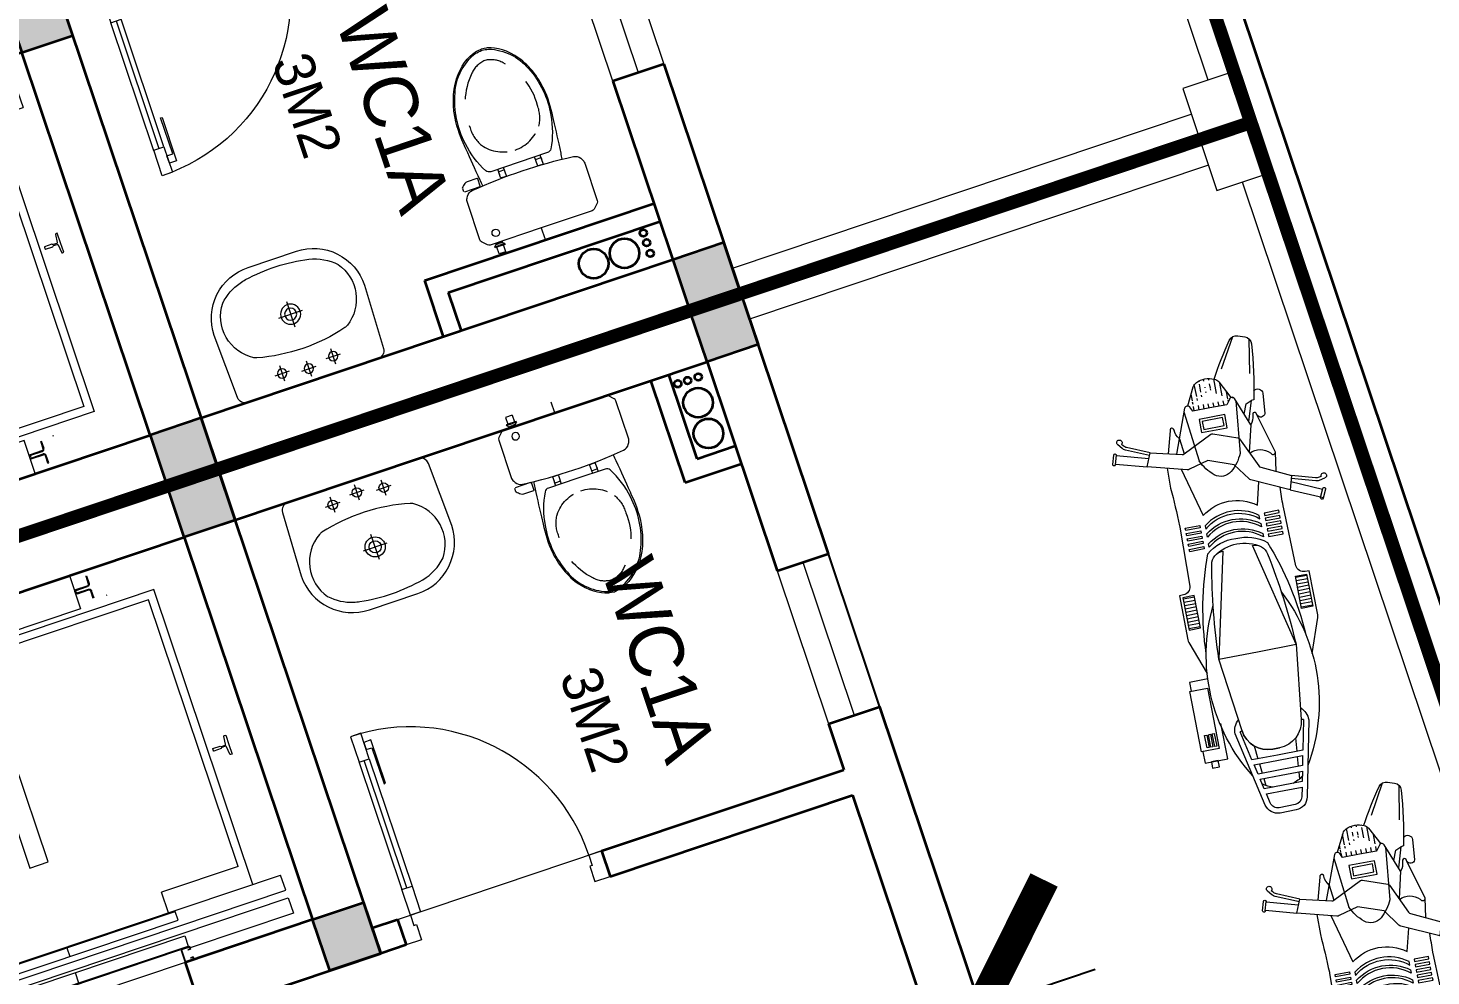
# Model space of a CAD drawing. Header units: metres. Extents: x 568336 to 569219, y 2065964 to 2066430.
# Drawn here: x 568492.28 to 568497.49, y 2066212.28 to 2066215.81 of the extents above; entities that cross this region are included whole.
import ezdxf

# ---------------------------------------------------------------- set-up
doc = ezdxf.new("R2010")
doc.units = ezdxf.units.M
for name, pattern in [('$AUDIT_BAD_LTYPE2', [0]), ('CENTER', [2, 1.25, -0.25, 0.25, -0.25]), ('HIDDEN', [0.375, 0.25, -0.125]), ('xref-thap C (mb tang 32-2)$0$HIDDEN', [0.375, 0.25, -0.125])]:
    doc.linetypes.add(name, pattern=pattern)
doc.layers.get('0').update_dxf_attribs({"linetype": 'CONTINUOUS'})
doc.layers.get('DEFPOINTS').update_dxf_attribs({"linetype": 'CONTINUOUS'})
for name, color, linetype, lineweight in [('-CENTER', 143, 'CENTER', 13), ('-CONCRETE', 1, 'CONTINUOUS', 35), ('-DIM', 9, 'CONTINUOUS', 13), ('-DOOR', 137, 'CONTINUOUS', 9), ('-FURNITURE', 46, 'CONTINUOUS', 9), ('-HATCH', 8, 'CONTINUOUS', 5), ('-LINE1', 7, 'CONTINUOUS', 18), ('-LINE2', 252, 'CONTINUOUS', 9), ('-TEXT', 7, 'CONTINUOUS', 15), ('-WALL', 4, 'CONTINUOUS', 35), ('TEXT25', 2, 'CONTINUOUS', 13)]:
    doc.layers.add(name, color=color, linetype=linetype, lineweight=lineweight)
doc.layers.add('-RANH GIOI LO DAT', color=12, linetype='CONTINUOUS')
doc.styles.add('KTHUOC', font='', dxfattribs={"width": 0.8})
doc.styles.add('SVN_AVO_thuong', font='')
doc.styles.add('T1', font='', dxfattribs={"height": 200})
doc.styles.add('vnavanth', font='', dxfattribs={"width": 0.8})
doc.styles.get('KTHUOC').set_extended_font_data('.VnArial NarrowH')
doc.styles.get('SVN_AVO_thuong').set_extended_font_data('SVN-Avo')
doc.styles.get('T1').set_extended_font_data('VNgeometric Light')
doc.styles.get('vnavanth').set_extended_font_data('.VnAvantH')
doc.dimstyles.new('tien', dxfattribs={"dimscale": 0, "dimtxt": 1.5, "dimasz": 0.75, "dimexe": 0.45, "dimexo": 0, "dimgap": 0.25, "dimtad": 1, "dimzin": 1, "dimtxsty": 'KTHUOC', "dimblk1": 'ARCHTICK', "dimblk2": 'ARCHTICK', "dimsah": 1, "dimcen": 1, "dimdle": 0.45, "dimclrd": 37, "dimclre": 37, "dimclrt": 7, "dimaunit": 1, "dimadec": 0, "dimazin": 0, "dimtfac": 1, "dimtix": 1, "dimtofl": 0, "dimtmove": 2, "dimatfit": 3, "dimldrblk": 'ARCHTICK', "dimfxl": 1, "dimtfill": 1, "dimtolj": 1, "dimtzin": 1, "dimarcsym": 0})

# ---------------------------------------------------------------- blocks, each defined once
blk = doc.blocks.new('X-5M-DH-2-CORE$0$A$C75E80C28')
at = {"layer": '-LINE2', "linetype": 'Continuous', "ltscale": 2}
for p, q in [((-510.0000099998433, -21.5000000000291), (-510.0000099998579, -50.60000000000582)), ((-506.8000099998899, -21.5000000000291), (-510.0000099998433, -21.5000000000291)), ((-506.8000099998899, -21.5000000000291), (-506.8000099999044, -50.60000000000582)), ((506.8000100001227, -21.5), (510.0000100000761, -21.5)), ((506.8000100001227, -21.5), (506.8000100001082, -50.59999999997672)), ((510.0000100000761, -21.5), (510.0000100000616, -50.59999999997672)), ((-510.0000099998579, -108.5000000000291), (-510.0000099998433, -79.39999999999418)), ((-506.8000099999044, -108.5000000000291), (-506.8000099998899, -79.39999999999418)), ((-456.2000100000296, -56.79999999998836), (-500.6000099999364, -56.80000000001746)), ((-456.2000100000441, -60), (-500.600009999951, -60.0000000000291)), ((-456.2000100000296, -70), (-500.6000099999364, -70.0000000000291)), ((-456.2000100000296, -73.19999999995343), (-500.6000099999364, -73.19999999998254)), ((-453.2000100000441, -63), (-453.2000100000296, -67)), ((-450.0000099998579, -63), (-450.0000099998433, -67)), ((450.0000100000616, -63), (450.0000100000761, -67)), ((453.200010000015, -63), (453.2000100000296, -67)), ((456.2000100000296, -56.79999999998836), (500.6000100000529, -56.79999999998836)), ((456.200010000015, -60), (500.6000100000383, -60)), ((456.2000100000296, -70), (500.6000100000529, -70)), ((456.2000100000296, -73.19999999995343), (500.6000100000529, -73.19999999995343)), ((506.8000100001227, -108.5), (506.8000100001227, -79.39999999996508)), ((510.0000100000761, -108.5), (510.0000100000761, -79.39999999996508)), ((-731.0000002632733, -148.9999999649008), (730.9999997367267, -148.9999999649299)), ((-731.0000002698944, -1304.999999934109), (-731.0000002632733, -148.9999999649008)), ((-556.8000102631631, -112.4999999912397), (-560.0000102631166, -112.4999999912397)), ((456.800009736864, -112.4999999912397), (460.0000097368174, -112.4999999912397)), ((730.9999997301056, -1304.999999934109), (730.9999997367267, -148.9999999649299)), ((-700.0000002632733, -178.9999999649008), (699.9999997367267, -178.9999999649299)), ((-700.0000002699089, -1224.999999934109), (-700.0000002632733, -178.9999999649008)), ((699.9999997300911, -1224.999999934109), (699.9999997367267, -178.9999999649299)), ((-700.0000002699089, -1224.999999934109), (-400.0000002699089, -1224.999999934138)), ((-400.0000002698944, -1304.999999934138), (-400.0000002699089, -1224.999999934138)), ((699.9999997300911, -1224.999999934109), (399.9999997300911, -1224.999999934109)), ((399.9999997301056, -1304.999999934109), (399.9999997300911, -1224.999999934109)), ((839.9999997301056, -1304.999999934109), (-840.0000002698944, -1304.999999934109)), ((-840.0000002698944, -1364.999999934109), (-840.0000002698944, -1304.999999934109)), ((424.9999997301056, -1308.999999934109), (-425.0000002698944, -1308.999999934109)), ((-425.0000002699089, -1342.999999934109), (-425.0000002698944, -1308.999999934109)), ((424.9999997300911, -1342.999999934109), (-425.0000002699089, -1342.999999934109)), ((-2.6989437174052e-07, -1308.999999934109), (-2.699089236557484e-07, -1342.999999934109)), ((424.9999997300911, -1342.999999934109), (424.9999997301056, -1308.999999934109)), ((839.9999997301056, -1364.999999934109), (839.9999997301056, -1304.999999934109)), ((839.9999997301056, -1364.999999934109), (-840.0000002698944, -1364.999999934109)), ((839.9999997301056, -1394.999999934109), (-840.0000002698944, -1394.999999934109)), ((-840.0000002698944, -1394.999999934109), (-840.0000002698944, -1454.999999934109)), ((429.9999997300911, -1405.999999934138), (-430.0000002699089, -1405.999999934109)), ((-430.0000002699089, -1405.999999934109), (-430.0000002698944, -1445.999999934109)), ((-2.699089236557484e-07, -1405.999999934109), (-2.6989437174052e-07, -1445.999999934109)), ((429.9999997300911, -1405.999999934138), (429.9999997301056, -1445.999999934138)), ((839.9999997301056, -1394.999999934109), (839.9999997301056, -1454.999999934109)), ((-840.0000002698944, -1454.999999934109), (-435.0000002698944, -1454.999999934109)), ((-435.0000002698944, -1449.999999934109), (-435.0000002699089, -1459.999999934109)), ((-435.0000002698944, -1449.999999934109), (-400.0000002698944, -1449.999999934138)), ((-435.0000002699089, -1459.999999934109), (-425.0000002699089, -1459.999999934109)), ((-433.4000002698012, -1451.599999934086), (-433.4000002698012, -1458.399999934074)), ((-433.4000002698012, -1451.599999934086), (-401.6000002697547, -1451.599999934086)), ((-433.4000002698012, -1458.399999934074), (-425.0000002698944, -1458.399999934074)), ((429.9999997301056, -1445.999999934138), (-430.0000002698944, -1445.999999934109)), ((-425.0000002698944, -1458.399999934074), (-425.0000002699089, -1459.999999934109)), ((-401.6000002697547, -1451.599999934086), (-401.6000002697256, -1498.399999934074)), ((399.9999997301056, -1449.999999934109), (-400.0000002698944, -1449.999999934138)), ((-400.0000002698944, -1449.999999934138), (-400.0000002698653, -1499.999999934138)), ((399.9999997301056, -1449.999999934109), (399.9999997301347, -1499.999999934109)), ((434.9999997301056, -1449.999999934109), (399.9999997301056, -1449.999999934109)), ((401.5999997301988, -1451.599999934086), (401.5999997302279, -1498.399999934074)), ((433.3999997302453, -1451.599999934086), (401.5999997301988, -1451.599999934086)), ((433.3999997302453, -1458.399999934074), (424.9999997301056, -1458.399999934074)), ((424.9999997301056, -1458.399999934074), (424.9999997301056, -1459.999999934109)), ((434.9999997301056, -1459.999999934109), (424.9999997301056, -1459.999999934109)), ((433.3999997302453, -1451.599999934086), (433.3999997302453, -1458.399999934074)), ((434.9999997301056, -1449.999999934109), (434.9999997301056, -1459.999999934109)), ((839.9999997301056, -1454.999999934109), (434.9999997301056, -1454.999999934109)), ((-435.0000002698653, -1489.999999934109), (-435.0000002698653, -1499.999999934109)), ((-435.0000002698653, -1489.999999934109), (-425.0000002698653, -1489.999999934109)), ((-435.0000002698653, -1499.999999934109), (-400.0000002698653, -1499.999999934138)), ((-433.4000002697721, -1491.599999934086), (-433.4000002697721, -1498.399999934074)), ((-433.4000002697721, -1491.599999934086), (-425.0000002698653, -1491.599999934086)), ((-433.4000002697721, -1498.399999934074), (-401.6000002697256, -1498.399999934074)), ((-425.0000002698653, -1489.999999934109), (-425.0000002698653, -1491.599999934086)), ((434.9999997301347, -1499.999999934109), (399.9999997301347, -1499.999999934109)), ((433.3999997302744, -1498.399999934074), (401.5999997302279, -1498.399999934074)), ((424.9999997301347, -1489.999999934109), (424.9999997301347, -1491.599999934086)), ((434.9999997301347, -1489.999999934109), (424.9999997301347, -1489.999999934109)), ((433.3999997302744, -1491.599999934086), (424.9999997301347, -1491.599999934086)), ((433.3999997302744, -1491.599999934086), (433.3999997302744, -1498.399999934074)), ((434.9999997301347, -1489.999999934109), (434.9999997301347, -1499.999999934109))]:
    blk.add_line(p, q, dxfattribs=at)
for points in [[(-450.0000000000146, 0), (-450, -130), (450, -130), (449.9999999999854, 0)], [(-200, -29), (200.0000000001164, -29), (200.0000000001164, -101), (-200, -101)], [(-36.0000002632587, -583.9999999649008), (35.9999997367413, -583.9999999649008), (35.99999973675585, -983.9999999649008), (-36.00000026324415, -983.9999999649008)]]:
    blk.add_lwpolyline(points, close=True, dxfattribs=at)
for points in [[(-780.0000002632587, -788.9999999649008), (-751.0000002632587, -788.9999999649299, 0.414213562373095), (-750.0000002632733, -787.9999999649008), (-750.0000002632587, -783.9999999649008), (-750.0000002632587, -779.9999999649008, 0.414213562373095), (-751.0000002632733, -778.9999999649299), (-780.0000002632733, -778.9999999649881, -0.2569775838576673), (-784.1207396915852, -781.9399999648449), (-797.9000002631656, -781.939999964874, -0.414213562373095), (-800.9000002631656, -778.939999964874), (-804.0000002632587, -749.4999999649008, 0.414213562373095), (-807.0000002632587, -746.4999999649008), (-812.0000002632587, -746.4999999649008), (-812.0000002632587, -783.9999999649008), (-812.0000002632587, -821.4999999649008), (-807.0000002632587, -821.4999999649008, 0.414213562373095), (-804.0000002632587, -818.4999999649008), (-800.9000002631656, -789.0599999648693, -0.414213562373095), (-797.9000002631656, -786.0599999648693), (-784.1207396915852, -786.0599999648402, -0.2569775838576673), (-780.0000002632587, -788.9999999647553)], [(779.9999997367413, -788.9999999649299), (750.9999997367413, -788.9999999649008, -0.414213562373095), (749.9999997367267, -787.9999999649299), (749.9999997367413, -783.9999999649299), (749.9999997367413, -779.9999999649299, -0.414213562373095), (750.9999997367267, -778.9999999649008), (779.9999997368432, -778.9999999650172, 0.2569775838576673), (784.1207391653006, -781.939999964874), (797.899999736881, -781.9399999648449, 0.414213562373095), (800.899999736881, -778.9399999648449), (803.9999997367413, -749.4999999649008, -0.414213562373095), (806.9999997367413, -746.4999999649008), (811.9999997367413, -746.4999999649008), (811.9999997367413, -783.9999999649008), (811.9999997367413, -821.4999999649008), (806.9999997367413, -821.4999999649008, -0.414213562373095), (803.9999997367413, -818.4999999649008), (800.899999736881, -789.0599999648402, 0.414213562373095), (797.899999736881, -786.0599999648402), (784.1207391653006, -786.0599999648693, 0.2569775838576672), (779.9999997368577, -788.9999999647844)]]:
    blk.add_lwpolyline(points, format="xyb", dxfattribs=at)
for centre, radius, start, end in [((-500.600009999951, -50.60000000000582), 9.400000000001475, 180, 270), ((-500.600009999951, -50.60000000000582), 6.200000000004374, 180, 270), ((500.6000100000383, -50.59999999997672), 6.200000000004374, 270, 0), ((500.6000100000383, -50.59999999997672), 9.400000000001475, 270, 0), ((-500.6000099999364, -79.39999999999418), 9.399999999997844, 90, 180), ((-500.6000099999364, -79.39999999999418), 6.19999999999734, 90, 180), ((-456.2000100000441, -63), 6.19999999999713, 0, 90), ((-456.2000100000441, -63), 3.000000000000045, 0, 90), ((-456.2000100000296, -67), 6.20000000000076, 270, 0), ((-456.2000100000296, -67), 2.999999999999834, 270, 0), ((456.200010000015, -63), 6.19999999999713, 90, 180), ((456.2000100000296, -67), 6.20000000000076, 180, 270), ((456.200010000015, -63), 3.000000000000045, 90, 180), ((456.2000100000296, -67), 2.999999999999834, 180, 270), ((500.6000100000529, -79.39999999996508), 9.399999999997844, 0, 90), ((500.6000100000529, -79.39999999996508), 6.19999999999734, 0, 90)]:
    blk.add_arc(centre, radius, start, end, dxfattribs=at)
blk = doc.blocks.new('A$C5C575821')
at = {"layer": '-CONCRETE'}
h = blk.add_hatch(color=256, dxfattribs=at)
h.dxf.hatch_style = 1
h.paths.add_polyline_path([(-0.00237559899687767, 200.0000000000146), (-0.00237559899687767, 1.455191522836685e-11), (199.9976244010031, 1.455191522836685e-11), (199.9976244010031, 200.0000000000146)])
blk.add_lwpolyline([(-0.00237559899687767, 1.455191522836685e-11), (199.9976244010031, 1.455191522836685e-11), (199.9976244010031, 200.0000000000146), (-0.00237559899687767, 200.0000000000146)], close=True, dxfattribs=at)
blk = doc.blocks.new('A$C3F71457E')
at = {"layer": '-CONCRETE'}
blk.add_lwpolyline([(-8.760252967476845e-09, -100.0000002632005), (0, 400), (-1500, 400.0000000000582), (-1500.00000001755, -1399.999999999942), (-1.754960976541042e-08, -1400), (-7.895869202911854e-08, -900.0000002632005), (199.9999999912397, -900.0000002982852), (199.9999999824504, -1600), (-1700.00000001755, -1600), (-1700, 600), (200, 600), (199.9999999912397, -100.0000002982852), (6.140908226370811e-08, -100.0000002632005)], dxfattribs=at)
at = {"layer": '-LINE1'}
blk.add_line((-7.895869202911854e-08, -900.0000002632005), (-8.760252967476845e-09, -100.0000002632005), dxfattribs=at)
at = {"layer": '-WALL'}
for p in [(-1699.997624401003, 399.9999999999854), (0.00237559899687767, 399.9999999999854), (-1699.997624401081, -1599.999999999959), (0.002375601565972829, -1600.000000021305)]:
    blk.add_blockref('A$C5C575821', p, dxfattribs=at)
at = {"color": 2, "rotation": 90}
blk.add_blockref('X-5M-DH-2-CORE$0$A$C75E80C28', (-1500.00000000876, -499.9999999999418), dxfattribs=at)
blk = doc.blocks.new('A$C18091ED7')
for p, q in [((9.957147995010018e-09, -42.13376978135784), (0, -3.786117304116488e-07)), ((146.1412317672475, -26.59467297248193), (179.181621938591, -26.59467296488583)), ((146.1412317672475, -26.59467297248193), (146.1412317680188, -30.17859706786112)), ((146.1412317680188, -30.17859706786112), (165.7503655985456, -30.17859706340823)), ((153.0594147269658, -36.79204952501459), (146.1412317680188, -30.17859706786112)), ((152.3191092506386, -2.717133611440659e-07), (152.3191092568413, -26.59467297093943)), ((152.3191092506386, -2.717133611440659e-07), (179.1816219322718, -2.654269337654114e-07)), ((153.0594147269658, -36.79204952501459), (165.7503656001572, -36.79204952192958)), ((153.0594147275151, -39.73033438943094), (153.0594147269658, -36.79204952501459)), ((153.0594147275151, -39.73033438943094), (178.4413164740145, -39.73033438349376)), ((153.0594147275151, -39.73033438943094), (178.4413164740145, -39.73033438349376)), ((153.0594147275151, -39.73033438943094), (153.0594147281554, -42.13376974494895)), ((185.3594994290725, -30.17859705851879), (165.7503655985456, -30.17859706340823)), ((178.4413164733487, -36.79204951884458), (165.7503656001572, -36.79204952192958)), ((185.3594994290725, -30.17859705851879), (178.4413164733487, -36.79204951884458)), ((178.4413164733487, -36.79204951884458), (178.4413164740145, -39.73033438349376)), ((178.4413164740145, -39.73033438349376), (178.4413164746547, -42.1337697392446)), ((179.1816219322718, -2.654269337654114e-07), (179.181621938591, -26.59467296488583)), ((179.181621938591, -26.59467296488583), (185.3594994283012, -26.59467296337243)), ((185.3594994283012, -26.59467296337243), (185.3594994290725, -30.17859705851879)), ((167.8691141396885, -259.5142789271486), (228.0810223811895, -259.5142789128586)), ((-83.25994817525861, -267.3592828898691), (-83.259948167517, -299.9634285944048)), ((-83.25994817257379, -278.4883151478134), (-83.25994817046012, -287.6388527823146)), ((-60.91100930959874, -290.0299398849311), (-83.25994816994717, -290.0299398901407)), ((-62.88950393904452, -265.3807882612164), (-81.28145355204106, -265.3807882657275)), ((-60.91100931491019, -267.3592828844266), (-60.91100930728498, -299.9634285889624)), ((60.9110093945892, -267.3592828557594), (60.9110094022144, -299.9634285600623)), ((60.91100939990065, -290.029939856031), (83.25994826024908, -290.0299398510542)), ((62.88950401780676, -265.3807882316178), (81.2814536308033, -265.3807882273395)), ((83.25994825493763, -267.3592828505498), (83.25994826256283, -299.9634285550856)), ((83.25994825750604, -278.488315108727), (83.2599482596197, -287.6388527429954)), ((165.3959958605519, -261.9873972070927), (165.3959958671003, -289.7349902229907)), ((167.8691141472664, -292.2081085020036), (206.7175896017579, -292.2081084926904)), ((230.5541406641933, -274.3229751045001), (230.5541406613593, -261.9873971916386))]:
    blk.add_line(p, q)
for points in [[(230.0000000517721, -218.5046414944518, -0.1374073801801567), (225.4781190853137, -234.6482587013161), (221.7949787454636, -240.7070387715066, -0.2360805181595358), (198.2560902649639, -255.4947853636986, -0.0519608230665726), (-198.2560901437319, -255.4947854572965, -0.236080518165078), (-221.7949786317113, -240.7070388760185), (-225.4781189743626, -234.6482588077488, -0.1374073801809237), (-229.9999999484608, -218.5046416030382), (-229.9999999831671, -71.98694829508895, -0.1989123673786679), (-226.3782021181105, -63.2431547633314), (-208.8906150607545, -45.75556769772083, -0.1989123673792025), (-200.1468215308087, -42.13376982865157), (9.971699910238385e-09, -42.13376978135784), (200.1468215506357, -42.13376973403501, -0.1989123673792025), (208.8906150822841, -45.75556759897154), (226.3782021480001, -63.24315465634572, -0.1989123673791691), (230.0000000170658, -71.98694818626973)], [(144.14367173758, -618.9627606730501, -0.2124047892419209), (26.30999211127346, -734.491494372196, -0.0276853236339062), (-0.5628229983012716, -738.609219571983, -0.0222792448073508), (-26.30999181118386, -734.4914943844487, -0.2124047892421136), (-144.1436714920528, -618.9627607410075, -0.1427957259999892), (-167.2376623962118, -428.0139674870588, -0.0930051380368448), (-127.9331820271946, -309.1271633332653, -0.2564387014614383), (-111.240849547703, -299.9634286007786), (4.746470949612558e-08, -299.9634285748762), (111.2408496426324, -299.9634285482753, -0.2564387014619951), (127.933182126606, -309.1271632729331, -0.0930051380368741), (167.2376625517572, -428.0139674081001, -0.1427957260000456)]]:
    blk.add_lwpolyline(points, format="xyb", close=True)
at = {"linetype": 'xref-thap C (mb tang 32-2)$0$HIDDEN', "ltscale": 100}
blk.add_lwpolyline([(61.00044987679576, -669.0176259216969, -0.1990312026443698), (1.417429302819073e-07, -698.769823720475, -0.1990312026443799), (-61.00044960746891, -669.0176259504806, -0.2189240232571595), (-131.9321382956405, -478.313622940972, -0.1537914605682739), (-112.4681372026971, -403.989815428853, -0.2367011859554165), (5.876427167095244e-08, -347.5870280214876, -0.2367011859554843), (112.4681373467611, -403.9898153757968, -0.1537914605681893), (131.9321384748619, -478.313622878748, -0.2189240232571754)], format="xyb", close=True, dxfattribs=at)
blk.add_circle((165.7503656100234, -78.39166221523192), 13.90362011701458)
for centre, radius, start, end in [((167.8691141402633, -261.9873972065106), 2.473118279571131, 90.00000001354867, 180.0000000133402), ((-81.28145355158267, -267.3592828894034), 1.978494623656905, 90.00000001354867, 180.0000000133402), ((-62.88950393858613, -267.3592828848923), 1.978494623656905, 1.334021322268115e-08, 90.00000001354867), ((62.88950401826514, -267.3592828552937), 1.978494623656905, 90.00000001354867, 180.0000000133402), ((81.28145363126168, -267.3592828510155), 1.978494623656905, 1.334021322268115e-08, 90.00000001354867), ((167.8691141466952, -289.7349902224087), 2.473118279571131, 180.0000000133402, 270.0000000135486), ((206.717589598069, -276.6690117186226), 15.53909677420133, 270.0000000135486, 306.4658507565522), ((168.3527972659103, -224.7572911087773), 80.08895368617857, 306.4658507565522, 320.3122930343796), ((228.0810223845983, -274.3229751050822), 2.473118279571131, 320.3122930343796, 1.334021322268115e-08)]:
    blk.add_arc(centre, radius, start, end)
for points, knots in [([(-155.6468228230951, -259.4535552573798), (-156.6353001506941, -267.2522313103836), (-164.2940232875517, -328.394745314552), (-169.1545302536251, -385.0939582949213), (-183.68571763406, -527.7705276800843), (-135.602968026873, -679.1126648240606), (-50.29344375100118, -735.2493608418445), (-19.70048385594782, -741.0901266933652), (1.531116140540689e-07, -743.6724421556864)], [130.6139379315478, 130.6139379315478, 130.6139379315478, 130.6139379315478, 152.8521090939923, 311.1293507817257, 417.703951170228, 561.3833927516608, 697.6926317810714, 710.812262267882, 710.812262267882, 710.812262267882, 710.812262267882]), ([(155.6468228994709, -259.4535551877343), (156.6353002305841, -267.2522312389628), (164.2940233960289, -328.3947452375724), (169.1545303888706, -385.0939582149149), (183.6857178367027, -527.7705275934422), (135.6029683008201, -679.1126647599449), (50.29344405157826, -735.2493608178338), (19.70048415924612, -741.0901266841101), (1.530679583083838e-07, -743.6724421554536)], [130.613937934949, 130.613937934949, 130.613937934949, 130.613937934949, 152.8521090939923, 311.1293507817257, 417.703951170228, 561.3833927516608, 697.6926317810714, 710.812262267882, 710.812262267882, 710.812262267882, 710.812262267882])]:
    blk.add_open_spline(points, degree=3, knots=knots)
blk = doc.blocks.new('*U18')
at = {"linetype": '$AUDIT_BAD_LTYPE2'}
for p, q in [((70, 100), (69.99999999999999, 599.9999999999982)), ((89.99999999999999, 599.9999999999982), (90, 100))]:
    blk.add_line(p, q, dxfattribs=at)
for points in [[(49.99999999999999, 599.9999999999982), (89.99999999999999, 599.9999999999982), (89.99999999999999, 699.9999999999982), (49.99999999999999, 699.9999999999982), (49.99999999999999, 599.9999999999982)], [(49.99999999999999, 602.9059272893337), (50, 100)], [(50, 100), (90, 100), (90, 0), (50, 0), (50, 100)]]:
    blk.add_lwpolyline(points)
for points in [[(118.2698876160139, 494.5156181119073), (118.2698876160139, 664.1349438079906), (89.99999999999999, 664.1349438079906), (89.99999999999999, 635.8650561920058), (112.6159100928053, 635.8650561920058), (112.6159100928053, 494.5156181119073)], [(0, 0), (50, 0), (50, -40), (60, -40), (60, -100.0001724930698), (0, -100.0001724930698)], [(799.9999999999982, 7.105427357601134e-15), (749.9999999999982, 7.105427357601134e-15), (749.9999999999982, -40), (739.9999999999982, -40), (739.9999999999982, -100.0001724930698), (799.9999999999982, -100.0001724930698)]]:
    blk.add_lwpolyline(points, close=True)
at = {"linetype": '$AUDIT_BAD_LTYPE2', "ltscale": 0.3}
blk.add_arc((50, 0), 699.9999999999982, 0, 90, dxfattribs=at)
blk = doc.blocks.new('A$C4ace49fd')
for p, q in [((195.0000362145074, 382.7262792410475), (195.0000362145074, 442.8621556685976)), ((267.3150646772119, 428.5036235379957), (323.9098246101057, 428.5036235379957)), ((295.0000362145074, 397.7262792410038), (295.0000362145074, 457.8621556685684)), ((395.0000362144201, 382.7262792410475), (395.0000362144201, 442.8621556685976)), ((167.3150646772119, 413.5036235380248), (223.9098246101057, 413.5036235380248)), ((367.3150646772119, 413.5036235380248), (423.909824610193, 413.5036235380248)), ((295.0000362145074, 165.4084015273256), (295.0000362145074, 263.9644212280764)), ((248.878101051203, 214.809703738807), (342.0929997641942, 214.809703738807))]:
    blk.add_line(p, q)
for points in [[(0, 199.9999999999854, 0.4142135623730951), (200, -1.455191522836685e-11), (389.9999999999418, -1.455191522836685e-11, 0.4142135623730951), (589.9999999999418, 199.9999999999854), (581.0512658710359, 446.0901885431813, 0.4097994549518753), (551.0711533617578, 474.9999999999854), (38.92891906714067, 474.9999999999854, 0.4036072201438357), (8.94873412878951, 446.0901885431813)], [(176.634552330419, 39.7484321846714, 0.09077342783643912), (424.2613903667079, 42.82284094158967, 0.1498865017082378), (521.3666006048443, 96.04628407930431, 0.4307216577035757), (481.9063814581605, 321.2626293200155, 0.08063720347495155), (470.217626080208, 326.5247144485911, 0.1277315864282508), (124.5233141639037, 329.2879201060714, 0.07420783728193123), (113.6209024494747, 324.7523191320797, 0.4430921134254459), (68.63339939509751, 96.04628407930431, 0.1336395095905137), (154.042415008531, 45.63158827564621, 0.0336171722527546)]]:
    blk.add_lwpolyline(points, format="xyb", close=True)
for centre, radius in [((195.0000362145074, 413.5036235380248), 17.5), ((295.0000362145074, 428.5036235379957), 17.5), ((395.0000362144201, 413.5036235380248), 17.5), ((295.0000362145074, 214.809703738807), 37.50000000000001), ((295.0000362145074, 214.809703738807), 22.50000000000001), ((295.0000362145074, 214.809703738807), 22.50000000000001)]:
    blk.add_circle(centre, radius)
blk = doc.blocks.new('M27-T1')
at = {"layer": '-CONCRETE'}
for centre, radius in [((205375.9502228943, -686193.5366430013, 5.66516857499076e-09), 13), ((205414.2202098439, -686193.5366430009, 5.66516857499076e-09), 13), ((205455.9696278599, -686193.5366430004, 5.66516857499076e-09), 13), ((205425.1428698869, -686284.0334510985, 5.66516857499076e-09), 55), ((205425.1428698883, -686404.8759013037, 5.66516857499076e-09), 55)]:
    blk.add_circle(centre, radius, dxfattribs=at)
at = {"layer": '-DOOR'}
blk.add_lwpolyline([(204205.0039946692, -685921.5173752704), (204805.0039946692, -685921.5173752636), (204805.0039946715, -686121.4892388987), (204205.0039946715, -686121.4892389055)], close=True, dxfattribs=at)
blk.add_lwpolyline([(204805.0039946703, -686021.4892388987), (204205.0039946703, -686021.5033070878)], dxfattribs=at)
at = {"layer": '-LINE1', "ltscale": 10}
blk.add_lwpolyline([(205505.0039946695, -684121.4892389331), (205705.0039946695, -684121.4892389331), (205705.0039946695, -683921.4892389331), (205505.0039946695, -683921.4892389331)], close=True, dxfattribs=at)
at = {"layer": '-LINE1'}
for points in [[(205505.0039946695, -684021.4892389304), (201405.0039946695, -684021.489238879)], [(205605.0039946674, -685921.4892388898), (205605.0039946694, -684121.4892389331)]]:
    blk.add_lwpolyline(points, dxfattribs=at)
at = {"layer": '-RANH GIOI LO DAT', "linetype": 'HIDDEN', "ltscale": 10, "const_width": 50}
blk.add_lwpolyline([(196705.0039944306, -683921.4892388199), (196705.0039945305, -701917.379578126), (205705.0039946673, -702342.4171502552), (205705.0039946695, -683921.4892389331)], close=True, dxfattribs=at)
at = {"layer": '-WALL'}
for p, q in [((204805.0039946692, -685921.4892388987), (204805.0039946715, -686121.4892388987)), ((204805.0039946692, -685921.4892388987), (205705.0039946692, -685921.4892388887)), ((205705.0039948077, -699939.7422417455), (205705.0039946692, -685921.4892388887)), ((204805.0039946715, -686121.4892388987), (205505.0039946715, -686121.489238891)), ((205285.0039946815, -687021.4892388934), (205285.0039946772, -686121.4892388915)), ((205355.0039946807, -686951.4892388927), (205355.0039946772, -686121.4892388908)), ((205505.0039946715, -686121.4892388909), (205505.0039946919, -687971.5079703855)), ((205355.0039946807, -686951.4892388927), (205505.0039946807, -686951.489238891)), ((205285.0039946815, -687021.4892388934), (205505.0039946815, -687021.489238891))]:
    blk.add_line(p, q, dxfattribs=at)
at = {"layer": '-DOOR', "xscale": -1, "rotation": 269.9999999905862}
blk.add_blockref('*U18', (203904.869865038, -687871.5095266982), dxfattribs=at)
at = {"layer": '-FURNITURE', "rotation": 270}
blk.add_blockref('A$C18091ED7', (205279.2764141485, -686547.8649139756), dxfattribs=at)
at = {"layer": '-FURNITURE', "xscale": -1, "rotation": 270}
blk.add_blockref('A$C4ace49fd', (205030.0039946904, -687827.87868745), dxfattribs=at)
at = {"layer": '-WALL'}
blk.add_blockref('A$C5C575821', (205505.0039946714, -686121.4892388907), dxfattribs=at)
at = {"layer": '-WALL', "rotation": 180.0000000006355}
blk.add_blockref('A$C3F71457E', (204004.8698650161, -689571.5079704021), dxfattribs=at)
at = {"layer": 'TEXT25'}
for s, height, style, p in [('WC1A', 200, 'SVN_AVO_thuong', (204261.1801802967, -687028.3620629556)), ('3M2', 150, 'T1', (204332.5428724148, -687301.4814357184))]:
    blk.add_text(s, height=height, rotation=359.9999999899488, dxfattribs=dict(at, style=style)).set_placement(p)
blk = doc.blocks.new('A$C49AC32B8')
h = blk.add_hatch()
h.set_pattern_fill('ANSI31', color=256, scale=100, angle=404.9999999999999, style=0)
h.set_pattern_definition([(90, (1628.178583184657, -139081.3939594029), (-12.5, 1.419760918143566e-15), [])])
h.paths.add_polyline_path([(-545.4389741411724, -149.292006695312), (-545.4389741411724, -106.7108410141846), (-667.4265335844539, -106.7108410141846), (-667.4265335844539, -149.292006695312)])
h.paths.add_polyline_path([(-545.4389741411724, 276.2662267598025), (-545.4389741411724, 318.84739244093), (-667.4265335844539, 318.84739244093), (-667.4265335844539, 276.2662267598025)])
h = blk.add_hatch()
h.set_pattern_fill('ANSI31', color=256, scale=150, angle=315, style=0)
h.set_pattern_definition([(2.19715477805175e-15, (1485.970044401409, -142180.9177466815), (1.685552167365288e-15, 18.75), [])])
edge = h.paths.add_edge_path()
edge.add_arc((142.4224115581892, 0.6785372878184717), 10, 291.0633923268034, 432.0495413373955)
edge.add_arc((142.4224115582474, 168.8768484580614), 10, 287.9504586626045, 428.9366076731966)
edge.add_arc((203.6383034269384, 62.78106710705833), 30.00000000000001, 298.7341714601648, 336.6847551905135)
edge.add_arc((203.6383034269384, 106.7743186388507), 30.00000000000001, 383.3152448094864, 421.2658285398352)
edge.add_line((152.140649993642, 3.03562059394244), (218.0606998045405, 36.47527909896962))
edge.add_line((152.1406499937002, 166.5197651519375), (218.0606998045405, 133.0801066469685))
edge.add_line((145.5043569476984, 10.19177083989416), (128.8174500554742, 17.6987576528154))
edge.add_line((128.8174500554742, 17.6987576528154), (128.8174500554742, 82.08632680154915))
edge.add_line((128.8174500554742, 146.4738959502829), (128.8174500554742, 82.08632680154915))
edge.add_line((145.5043569477566, 159.3636149059857), (128.8174500554742, 146.4738959502829))
edge.add_arc((152.5525625419978, 84.79817839308453), 85.62828520288406, 336.6847551905135, 359.9862926856208)
edge.add_arc((152.5525625419978, 84.75720735282448), 85.62828520288406, 360.0137073143792, 383.3152448094864)
for points in [[(-244.159068062756, 438.0154885223419, 0.9999999999999999), (-248.2430734565423, 447.1435167838754), (-248.2430734565423, 447.1435167838172), (-280.1911723719968, 432.8494979058269), (-280.191172372055, 432.8494979057687, 0.9999999999999999), (-276.1071669782104, 423.7214696442352)], [(-9.5493933444086, -301.3492301631959), (-41.6831618892902, -188.5098808552029), (6.508197082061088, -167.3083462980467), (6.50819708200288, -167.3083462980467), (-21.32710195719847, -52.13001471579264), (-21.32710195714026, -52.13001471590906, -0.2138118228335009), (-21.1106249995355, -43.95429530206093), (-21.1106249994773, -43.95429530194451), (32.24943819522741, 67.1463459651095), (32.24943819522741, 67.14634596525502, 0.2018820073483003), (32.63213920601993, 74.89595198751704), (32.63213920601993, 74.89595198757524), (0.3335099903924856, 163.635706436773), (0.3335099904506933, 163.6357064366857, 0.2018820073578288), (-4.941006723529426, 169.3262535986833), (-4.941006723471219, 169.3262535986541), (-117.2313022529415, 220.1350949946027), (-117.2313022528833, 220.1350949945445, -0.2138118228338068), (-122.6523843629111, 226.2589107138156), (-122.6523843629693, 226.2589107138447), (-175.3645126568445, 332.3828169244916), (-175.3645126568445, 332.3828169244916), (-225.9093191228749, 317.6473262168984), (-277.909165306628, 433.8704992542444)], [(-184.9648569262645, 329.5839975469389), (-210.7405260885425, 417.99816950694), (-210.7405260886007, 417.998169507202, -0.1192456420777983), (-211.3935427420947, 432.0919050858174), (-211.3935427420365, 432.0919050861376), (-207.3890161612944, 452.7946925294927)], [(-199.4700898697774, 441.0775953799712, 2.50980799952919), (-207.4947705015366, 452.2479588310925)], [(-199.4700898698356, 441.0775953800003), (-201.1160760876664, 432.5680994097311), (-201.1160760876664, 432.5680994094109, 0.1192456420777983), (-200.4630594342307, 418.4743638307955), (-200.4630594341725, 418.4743638305335), (-175.3645126568445, 332.3828169245207)], [(-839.1161323166743, 283.8315398601808), (-712.0490552992269, 328.9422595075557), (-712.0490552989941, 328.942259507643, -0.0854912519851607), (-702.0123332152434, 330.6709983080909), (-535.1100028215733, 330.6709983080909), (-535.1100028215733, 315.4303194140484), (-535.1100028215733, 315.4303194140484, 0.3895943333915547), (-507.6503770142735, 285.5380712724109), (-507.6503770143318, 285.5380712724109), (-284.794791265711, 280.8480463859269), (-284.7947912656527, 280.8480463859269, 0.03866847091787411), (-280.1616323773342, 280.8133793471025), (-280.1616323779745, 280.813379346986, 0.005074925713458879), (-209.8619974894391, 282.9773453654016)], [(-225.9093191228749, 317.6473262168984), (-162.9714295322483, 181.6710258228813), (-162.9714295321901, 181.6710258228231, 0.2138118228338068), (-157.5503474221041, 175.5472101035521), (-157.5503474222205, 175.5472101035812), (-95.35288718822994, 131.7055302272311), (-61.19221527737682, 37.84985551873615), (-80.65734545330633, -35.71457651995661), (-80.65734545336454, -35.71457652010213, 0.2138118228335009), (-80.8738224109693, -43.89029593395026), (-80.8738224110275, -43.89029593380474), (-41.6831618892902, -188.5098808552029)], [(-593.7887365464412, 213.8443021384992, 0.2596598202058564), (-1245.081638271717, 188.6918557643476, 0.2596598202058564)], [(-765.275329157681, -103.7192062937429, 0.08051368885980273), (-402.7283814896073, -28.09464289808602), (-402.7283814852417, -28.09464289593234, 0.2011014502545712), (-366.2084507265536, 84.77769287321644), (-366.2084507265536, 84.77769287269257, 0.2011014502545712), (-402.7283814852417, 197.6500286418413), (-402.7283814896073, 197.650028643995, 0.08051368885980273), (-765.275329157681, 273.2745920396519)], [(-149.0084485098778, 279.3208638191682), (-78.08440959695145, 290.7099822685814), (73.50306051949156, 248.6645865442515, -1.090750680407592), (73.50306051949156, 233.6645865442515, 0.1743998105966915), (37.90123791768565, 219.8475148995749), (146.0164180370339, 178.2086820094373), (146.0164180370339, 178.2086820094373, -0.7066395085949505), (145.5043569477566, 159.3636149060148)], [(-64.00588333574706, 196.0517861466033, 0.3300081448799674), (-78.08440959636937, 272.1447489533275), (-78.08440959695145, 272.1447489538805, -0.7520152032123842), (-78.08440959695145, 290.7099822686105)], [(231.595225021505, 117.688358789379, 0.02427356090685839), (362.0954215740494, 200.5508618512067), (362.0954215572856, 200.5508618393324, 0.338505915077381), (372.9953940612904, 235.327339032443), (372.9953940612904, 235.3273390324139), (372.9953940612904, 235.327339032443), (364.1901978115493, 259.519416902458), (364.1901978116657, 259.5194169021961, 0.3385059150852406), (333.4864457959484, 279.1533767361361), (333.4864457957156, 279.153376736107, 0.03261255327653435), (128.1956704928598, 248.322794345946), (128.1956704932672, 248.3227943460333), (126.992315634765, 238.3752921921368), (52.51120247578365, 214.2207206594576)], [(159.8681022348756, 254.8789591541681, 0.6717681288467189), (145.1963268186955, 286.0945252760248), (145.1963268186955, 286.0945252760539), (69.65256078893435, 278.6991427001885), (69.65256078910897, 278.6991427002176, 0.7345421810748096), (70.7772663308715, 249.8378046483958)], [(-1029.577840318467, 202.1950865371145, 0.2183083330708893), (-1078.936857682973, 224.1723392448439), (-1078.936857682973, 224.1723392448439), (-1359.84450721895, 164.1840616499067), (-1359.844507219183, 164.1840616498775, 0.3538507973820654), (-1399.402375822741, 115.2865986083161), (-1399.402375822741, 84.7776928729545), (-1399.402375822741, 54.26878713759288, 0.3538507973820654), (-1359.844507219183, 5.371324096031458), (-1359.844507218892, 5.37132409597325), (-1078.936857682973, -54.61695349893489), (-1078.936857682973, -54.61695349893489, 0.2183083330708886), (-1029.577840318467, -32.63970079120554)], [(-402.7283814856492, 141.0837093855771, 0.3656845949585406), (-444.3441294179938, 190.3757403567834, 0.03571140310171705), (-794.4215751944284, 230.8127666064356), (-1072.863570921909, 196.9273672645322)], [(-74.82972412576783, -66.19395128435644), (-259.4347668316041, -17.68836589147759), (-259.4347668309638, -17.68836589069178, 0.3366814697980669), (-259.4347668309638, 187.2437516366008), (-259.4347668316041, 187.2437516373575), (-175.7307194271416, 209.2372668718563)], [(-1280.337645180087, 160.711920374375, 0.1128449918186311), (-1300.029146350076, 120.7273152418893)], [(-1074.585206339281, 204.6506825882061), (-1072.863570921909, 196.9273672645613), (-1072.863570921618, 196.9273672645613, 0.3791726374951046), (-1160.783054605388, 97.65974351174009)], [(-414.5235872621124, -3.783458088862972, 0.3158788919891962), (-414.5235872621124, 173.3388438348302)], [(136.7749210996262, 181.7678967857901), (-58.42561328233569, 160.4536910950665), (-58.42561328152078, 160.4536910954157, 0.1148743773105328), (-118.0558324951271, 115.6357831898604), (-118.0558324946032, 115.6357831904716, 0.3636282567077921), (-118.0558324946032, 51.40330409635135), (-118.0558324950689, 51.40330409687522, 0.1174189023891587), (-56.91118434796226, 5.925817995313992)], [(152.140649993642, 3.03562059394244), (218.0606998045405, 36.47527909896962), (218.0606998043659, 36.47527909888231, 0.1671209598217696), (231.1885365830094, 50.90737126102249), (231.1885366118804, 50.90737124923544, 0.1020239280746679), (238.1808452944097, 84.77769287347837), (238.1808452944097, 84.77769287240153, 0.1020239280746679), (231.1885366118804, 118.6480144966736), (231.1885365830094, 118.6480144848574, 0.1671209598217697), (218.0606998043659, 133.0801066470267), (218.0606998045405, 133.0801066469685), (152.1406499937002, 166.5197651519375)], [(-1072.863570921618, -27.37198151865232, -0.3791726374951045), (-1160.783054605388, 71.89564223416892, 0.3791726374951045), (-1072.863570921618, -27.37198151865232), (-1072.863570921909, -27.37198151865232), (-1074.585206339281, -35.0952968422971)], [(-1300.029146350076, 48.8280705039906, 0.1128449918186311), (-1280.337645180087, 8.843465371533966)], [(-1072.863570921909, -27.37198151862322), (-794.4215751944284, -61.25738086052661), (-794.4215751947195, -61.25738086055571, 0.03571140310171787), (-444.3441294179938, -20.82035461087435), (-444.3441294187505, -20.82035461101987, 0.3656845949585406), (-402.7283814856492, 28.47167636033191)], [(-16.69012869455037, -71.31712110301669), (146.0164180369757, -8.653296263557422), (146.0164180369757, -8.653296263557422, 0.7066395085950298), (145.5043569477566, 10.19177083986506)], [(-1245.081638271658, -19.13647001846766, 0.2596598202058599), (-593.7887365464412, -44.28891639259018)], [(37.90123791774386, -50.29212915366588, 0.1743998105964548), (73.50306051949156, -64.1092007983425), (73.50306051949156, -64.1092007983425, -1.090750680407592), (73.50306051949156, -79.1092007983425), (73.50306051949156, -79.1092007983425), (-9.259304346662248, -102.0647681629234)], [(-61.17117457676795, -116.5961068007928), (-135.9304356086359, -117.2406186906919), (-135.9304356063658, -117.2406186908374, 0.01041692167366446), (-280.1616323779745, -111.2579936011061), (-280.1616323773342, -111.2579936011934, 0.03866847091787422), (-284.7947912656527, -111.2926606400179), (-284.794791265711, -111.2926606400179), (-507.6503770143318, -115.9826855265019), (-507.6503770142735, -115.9826855265019, 0.3895943333915547), (-535.1100028215733, -145.8749336681394), (-535.1100028215733, -145.8749336681394), (-535.1100028215733, -161.1156125621819), (-702.0123332152434, -161.1156125621819, -0.0854912519851608), (-712.0490552989941, -159.386873761734), (-712.0490552992269, -159.3868737616467), (-839.1161323166743, -114.2761541142718)], [(-2.645139715255937, -171.3353086117022), (34.44108641191269, -255.6327745035414), (34.44108641173807, -255.632774503134, 0.1192456420859139), (43.00012523776968, -266.8489533404827), (43.00012523776968, -266.8489533405409), (59.37526582679129, -280.1341485498015)], [(6.508197082061088, -167.3083462980467), (42.62017444285448, -249.3913322945773), (42.62017444267985, -249.3913322941698, 0.1192456420859139), (51.17921326865326, -260.6075111315185), (51.17921326871146, -260.6075111315768), (57.90991043866961, -266.0681436868217)], [(-11.95379919224069, -302.0339436207323, 0.9999999999999999), (-9.21494536238606, -311.6515670121189), (-9.21494536238606, -311.6515670121189), (24.44673650743789, -302.0655786075986), (24.4467365074961, -302.0655786075986, 0.9999999999999999), (21.70788267764146, -292.447955216212)], [(58.94281965497066, -279.7833038178687, 2.509807999542432), (57.90991043866961, -266.0681436867926)]]:
    blk.add_lwpolyline(points, format="xyb")
for points in [[(-276.1071669782687, 423.7214696442643), (-244.159068062756, 438.0154885222837)], [(-196.8357528106717, 326.1232369223544), (-246.441075128183, 436.9944871738953)], [(227.0600909732457, 252.5364712025439), (352.1614275738539, 274.5330976555524)], [(-402.7283814856492, 28.47167636033191), (-794.4215751944284, -61.25738086052661), (-794.4215751944284, -61.25738086052661), (-794.4215751944284, 84.7776928729545), (-794.4215751944284, 230.8127666064356), (-794.4215751944284, 230.8127666064356), (-402.7283814856492, 141.0837093855771)], [(37.90123791768565, 219.8475148995458), (-61.08615448823548, 194.7306742966284)], [(81.54344864320592, 203.0394152659392), (117.9918543671083, 217.4488701617338), (126.992315634765, 238.3752921921368)], [(263.4590867581137, 152.5310521924221), (373.4314294268552, 216.0942478524921)], [(-1205.695137299335, 156.4804628667298), (-1241.95474663921, 152.8193856477556)], [(-1074.760005124524, 204.6133540281844), (-1185.695137299335, 180.922979220235), (-1185.695137299335, 84.7776928729545), (-1185.695137299335, -11.36759347432599), (-1074.760005124524, -35.0579682822754)], [(-1136.037692900194, 163.51366833875), (-1185.695137299335, 158.499832234269)], [(145.5043569477566, 159.3636149059857), (128.8174500554742, 146.4738959502829), (128.8174500554742, 82.08632680154915), (128.8174500554742, 17.6987576528154), (145.5043569476984, 10.19177083989416)], [(-1261.95474663921, 150.8000162802455), (-1289.092979644978, 148.0599104591929)], [(-1261.95474663921, 18.75536946566353), (-1289.092979644978, 21.4954752867161)], [(-1205.695137299335, 13.07492287917921), (-1241.95474663921, 16.73600009815345)], [(-1136.037692900194, 6.041717407159013), (-1185.695137299335, 11.05555351164003)], [(-58.42561328233569, 6.379570338012854), (131.2681746335875, -14.33334638989254)], [(37.90123791768565, -50.29212915363678), (-21.1106249994773, -43.95429530194451)], [(-1121.193398937321, -185.0864796404094), (-1164.502061909909, -185.0864796404094), (-1164.502061909909, -99.16178400161516), (-1030.890493620216, -99.16178400161516)], [(-858.5580480475619, -115.6734909612751), (-858.5580480475619, -185.0864796404094), (-892.0294821686985, -185.0864796404094)], [(-13.96330759194097, -176.3146769566119), (19.30347682975116, -293.1326686736611)], [(-11.95379919224069, -302.0339436207614), (21.70788267758326, -292.4479552161829)]]:
    blk.add_lwpolyline(points)
for points in [[(-667.4265335844539, 318.84739244093), (-667.4265335844539, 276.2662267598025), (-545.4389741411724, 276.2662267598025), (-545.4389741411724, 318.84739244093)], [(-381.7948602306715, 206.9338385699193), (-381.7948602306715, 261.7011481823101), (-372.9670849182003, 261.7011481823101), (-372.9670849182003, 206.9338385699193)], [(-361.7948602306715, 206.9338385699193), (-361.7948602306715, 261.7011481823101), (-352.9670849182003, 261.7011481823101), (-352.9670849182003, 206.9338385699193)], [(-341.7948602306715, 206.9338385699193), (-341.7948602306715, 261.7011481823101), (-332.9670849182003, 261.7011481823101), (-332.9670849182003, 206.9338385699193)], [(-321.7948602306715, 206.9338385699193), (-321.7948602306715, 261.7011481823101), (-312.9670849182003, 261.7011481823101), (-312.9670849182003, 206.9338385699193)], [(-301.7948602306715, 206.9338385699193), (-301.7948602306715, 261.7011481823101), (-292.9670849182003, 261.7011481823101), (-292.9670849182003, 206.9338385699193)], [(-1261.95474663921, 164.6376177432066), (-1300.029146350251, 156.5067688222443), (-1300.029146350251, 84.7776928729545), (-1300.029146350251, 13.04861692366467), (-1300.029146350251, 13.04861692366467), (-1261.95474663921, 4.91776800270236), (-1261.95474663921, 84.7776928729545)], [(-1241.95474663921, 168.9086497135977), (-1241.95474663921, 84.7776928729545), (-1241.95474663921, 0.6467360323113098), (-1241.95474663921, 0.646736032282206), (-1205.695137299335, -7.096561503934936), (-1205.695137299335, -7.096561503934936), (-1205.695137299335, 84.7776928729545), (-1205.695137299335, 176.6519472498439), (-1205.695137299335, 176.6519472498439)], [(94.89089080263511, 131.9951299828645), (94.89089080263511, 34.83813145021486), (44.47260841165553, 34.83813145021486), (44.47260841165553, 131.9951299828645)], [(84.89089080263511, 121.9951299828645), (84.89089080263511, 44.83813145027307), (54.47260841165553, 44.83813145021486), (54.47260841165553, 121.9951299828354)], [(-1160.783054605388, 84.7776928729254), (-1160.783054605388, 97.65974351174009)], [(-1160.783054605388, 84.77769287298361), (-1160.783054605388, 71.89564223416892)], [(-381.7948602306715, -37.37845282401031), (-381.7948602306715, -92.14576243640113), (-372.9670849182003, -92.14576243640113), (-372.9670849182003, -37.37845282401031)], [(-361.7948602306715, -37.37845282401031), (-361.7948602306715, -92.14576243640113), (-352.9670849182003, -92.14576243640113), (-352.9670849182003, -37.37845282401031)], [(-341.7948602306715, -37.37845282401031), (-341.7948602306715, -92.14576243640113), (-332.9670849182003, -92.14576243640113), (-332.9670849182003, -37.37845282401031)], [(-321.7948602306715, -37.37845282401031), (-321.7948602306715, -92.14576243640113), (-312.9670849182003, -92.14576243640113), (-312.9670849182003, -37.37845282401031)], [(-301.7948602306715, -37.37845282401031), (-301.7948602306715, -92.14576243640113), (-292.9670849182003, -92.14576243640113), (-292.9670849182003, -37.37845282401031)], [(-1164.502061909909, -135.36604006989), (-1164.502061909909, -160.7762134565164), (-1188.362174022855, -160.7762134565164), (-1188.362174022855, -135.36604006989)], [(-892.0294821686985, -190.35885172505), (-892.0294821686985, -123.4704870539026), (-1121.193398937321, -123.4704870539026), (-1121.193398937321, -190.35885172505)], [(-1110.542459351738, -130.475840632851), (-1110.542459351738, -138.1656926211035), (-1063.159178563248, -138.1656926211035), (-1063.159178563248, -130.475840632851)], [(-1110.542459351738, -144.5738275319636), (-1110.542459351738, -152.2636795202161), (-1063.159178563248, -152.2636795202161), (-1063.159178563248, -144.5738275319636)], [(-667.4265335844539, -149.292006695021), (-667.4265335844539, -106.7108410138935), (-545.4389741411724, -106.7108410138935), (-545.4389741411724, -149.292006695021)], [(-1110.542459351738, -159.3126166602779), (-1110.542459351738, -167.0024686485303), (-1063.159178563248, -167.0024686485303), (-1063.159178563248, -159.3126166602779)]]:
    blk.add_lwpolyline(points, close=True)
for points in [[(-366.497982140776, 187.2437516373866), (-379.290811436862, 187.2437516373866), (-379.2908114365709, 187.2437516370082, -0.3639376103180927), (-379.2908114365709, -17.68836589112834), (-379.290811436862, -17.68836589147759), (-366.497982140776, -17.68836589147759), (-366.4979821401939, -17.68836589069178, 0.3366814697980669)], [(-328.9318847626273, 187.2437516373866), (-341.7247140586551, 187.2437516373866), (-341.724714058364, 187.2437516370082, -0.3639376103180927), (-341.724714058364, -17.68836589112834), (-341.7247140587133, -17.68836589147759), (-328.9318847626273, -17.68836589147759), (-328.9318847620452, -17.68836589069178, 0.3366814697980669)], [(-310.7327410916623, 187.2437516373866), (-297.9399117956345, 187.2437516373866), (-297.9399117949943, 187.2437516366008, -0.3366814697980669), (-297.9399117949943, -17.68836589069178), (-297.9399117956345, -17.68836589147759), (-310.7327410916623, -17.68836589147759), (-310.7327410913713, -17.68836589112834, 0.3639376103180927)], [(-1379.402375822741, 115.2865986083161), (-1379.402375822741, 84.7776928729545), (-1379.402375822741, 54.26878713759288), (-1379.402375822741, 54.26878713759288, 0.3538507973820654), (-1355.667654660618, 24.93030931266185), (-1355.667654660443, 24.93030931263274), (-1320.029146350251, 17.31964889405572), (-1320.029146350251, 17.31964889408482), (-1320.029146350251, 84.7776928729545), (-1320.029146350251, 152.2357368518242), (-1320.029146350251, 152.2357368518533), (-1355.667654660501, 144.6250764332472), (-1355.667654660618, 144.6250764332472, 0.3538507973820654)]]:
    blk.add_lwpolyline(points, format="xyb", close=True)
blk = doc.blocks.new('M28-T1')
at = {"layer": '-CONCRETE'}
for centre, radius in [((194641.0297455085, -753853.8392412964, 5.66516857499076e-09), 13), ((194731.5265536062, -753884.6659992704, 5.66516857499076e-09), 55), ((194852.3690038114, -753884.6659992704, 5.66516857499076e-09), 55), ((194641.0297455085, -753895.5886593125, 5.66516857499076e-09), 13), ((194641.0297455085, -753933.8586462623, 5.66516857499076e-09), 13)]:
    blk.add_circle(centre, radius, dxfattribs=at)
at = {"layer": '-DOOR'}
blk.add_lwpolyline([(196017.726175753, -753604.8048744857), (195417.726175753, -753604.8048744857), (195417.726175753, -753804.8048744843), (196017.726175753, -753804.8048744843)], close=True, dxfattribs=at)
blk.add_lwpolyline([(195417.726175753, -753704.8048744848), (196017.726175753, -753704.8048744848)], dxfattribs=at)
at = {"layer": '-HATCH'}
blk.add_line((196197.7261757705, -755554.9690518848), (196197.7261757705, -754754.9690518848), dxfattribs=at)
at = {"layer": '-LINE1', "ltscale": 10}
blk.add_lwpolyline([(194397.7261757466, -751804.8048745737), (194597.7261757466, -751804.8048745737), (194597.7261757466, -751604.8048745737), (194397.7261757466, -751604.8048745737)], close=True, dxfattribs=at)
at = {"layer": '-LINE1'}
for points in [[(199997.7261765465, -751704.8048747425), (194597.7261757466, -751704.8048745798)], [(194497.726175747, -751804.8048745737), (194497.7261757504, -753604.8048744662)]]:
    blk.add_lwpolyline(points, dxfattribs=at)
at = {"layer": '-RANH GIOI LO DAT', "linetype": 'HIDDEN', "ltscale": 10, "const_width": 50}
blk.add_lwpolyline([(194397.7261757466, -751604.8048745737), (194397.7261757812, -770025.7327857869), (200403.2926977283, -770309.3540537044), (205397.7261759735, -765545.2231517987), (205397.7261765465, -751604.8048749053)], close=True, dxfattribs=at)
at = {"layer": '-WALL'}
for p, q in [((194397.7261757504, -753604.8048744662), (195417.7261757529, -753604.8048744662)), ((194397.7261757504, -767623.0578750292), (194397.7261757504, -753604.8048744662)), ((195417.726175753, -753804.8048744843), (195417.7261757529, -753604.8048744843)), ((196017.7261757529, -753604.8048744662), (197372.7644390577, -753604.8575257998)), ((196017.726175753, -753804.8048744843), (196017.726175753, -753604.8048744857)), ((194597.7261757504, -753804.8048744662), (195417.726175753, -753804.8048744662)), ((194597.7261757505, -755704.8048744662), (194597.7261757504, -753804.8048744662)), ((194927.7261755402, -753954.8048744841), (194927.7261755402, -753804.8048744841)), ((194997.7261755402, -754024.8048744841), (194997.7261755402, -753804.8048744843)), ((196017.726175753, -753804.8048744662), (196197.8027023987, -753804.8048744662)), ((196197.7261757705, -754754.9690518848), (196197.8027023987, -753804.8048744662)), ((196297.7261757705, -754754.9690518848), (196297.8027023987, -753804.8048744662)), ((196297.8027023987, -753804.8048744662), (197372.7644390578, -753804.8048744662)), ((194927.7261755402, -753954.8048744841), (194597.7261757504, -753954.8048744841)), ((194997.7261755402, -754024.8048744841), (194597.7261757504, -754024.8048744841)), ((196197.7261757705, -754754.9690518848), (196297.7261757705, -754754.9690518848)), ((196197.7261757705, -755554.9690518848), (196297.7261757705, -755554.9690518848)), ((196197.7261757705, -755654.9690518848), (196197.7261757705, -755554.9690518848)), ((194597.7261757504, -755654.9690519063), (194597.7261757505, -755804.8048744662))]:
    blk.add_line(p, q, dxfattribs=at)
blk.add_lwpolyline([(196297.7261757705, -755554.9690518848), (196297.7261757705, -755654.9690518848)], dxfattribs=at)
at = {"layer": '-DOOR', "rotation": 90.00000000000001}
blk.add_blockref('*U18', (196197.7261757705, -755554.9690518848), dxfattribs=at)
at = {"layer": '-FURNITURE', "xscale": -1}
for name, p, rotation in [('A$C49AC32B8', (195472.3367018969, -752185.7431694412), 352.3453467381116), ('A$C49AC32B8', (197222.7088149571, -752185.7431694412), 352.3453467381116), ('A$C18091ED7', (194555.5924059691, -754401.8391897589), 90)]:
    blk.add_blockref(name, p, dxfattribs=dict(at, rotation=rotation))
at = {"layer": '-FURNITURE', "rotation": 90.00000000000001}
blk.add_blockref('A$C4ace49fd', (195072.7261757505, -755488.4238891572), dxfattribs=at)
at = {"layer": '-WALL', "xscale": -1}
blk.add_blockref('A$C5C575821', (194597.7238001346, -753804.8048768797), dxfattribs=at)
at = {"layer": '-WALL', "xscale": -1, "rotation": 180}
blk.add_blockref('A$C3F71457E', (196097.726175768, -757254.9690519063), dxfattribs=at)
at = {"layer": '-TEXT', "color": 2, "style": 'vnavanth'}
blk.add_text('wc1A', height=199.9591899200177, dxfattribs=at).set_placement((195204.685545435, -754425.4081869753))
at = {"layer": 'TEXT25', "style": 'T1'}
blk.add_text('3M2', height=150, rotation=1.005123984043621e-08, dxfattribs=at).set_placement((195529.6970071288, -754696.7930716182))
blk = doc.blocks.new('M1-T1')
at = {"layer": '-CONCRETE', "color": 1, "linetype": 'HIDDEN', "ltscale": 10, "const_width": 50}
blk.add_lwpolyline([(191581.7177010371, 50951.98888872014), (197581.6939540912, 50951.98888872005), (197581.7429788466, 30952.01227472891), (191581.7667257926, 30952.01227472891)], close=True, dxfattribs=at)
at = {"layer": '-LINE1', "lineweight": 18}
blk.add_lwpolyline([(191581.7411493842, 50951.93153578669), (197581.7174024383, 50951.9315357866), (197581.7664271937, 30951.95492153367), (191581.7901741396, 30951.95492153367)], close=True, dxfattribs=at)
at = {"layer": '-WALL'}
blk.add_lwpolyline([(196731.8371712676, 48951.96545661415), (197581.8356525643, 48951.96545668071), (197581.8356528644, 34951.87148225863), (196897.2858771308, 34951.86915243657), (196897.2858771305, 35051.86915239949), (197481.4326741947, 35051.87148222604), (197481.4326738949, 48751.96545683069), (196731.8371712676, 48751.96545677615), (196731.8371712676, 48951.96545661415)], dxfattribs=at)
blk = doc.blocks.new('_ArchTick')
at = {"color": 0, "linetype": 'ByBlock', "const_width": 0.15}
blk.add_lwpolyline([(-0.5, -0.5), (0.5, 0.5)], dxfattribs=at)
blk = doc.blocks.new('*D166')
at = {"color": 37, "lineweight": -2, "transparency": 16777216}
for p, q in [((568494.9275449876, 2066214.819539881), (568495.9616985074, 2066211.737988472)), ((568482.4180098275, 2066207.667457547), (568496.2451450235, 2066212.307776215)), ((568481.9536440511, 2066210.46556244), (568482.9877975709, 2066207.384011031))]:
    blk.add_line(p, q, dxfattribs=at)
at = {"layer": 'DEFPOINTS', "color": 0, "transparency": 16777216}
for p in [(568494.9275449876, 2066214.819539881), (568495.8185278937, 2066212.164605601), (568481.9536440511, 2066210.46556244)]:
    blk.add_point(p, dxfattribs=at)
at = {"color": 37, "lineweight": -2, "transparency": 16777216, "xscale": 0.75, "yscale": 0.75, "zscale": 0.75}
for p, rotation in [((568495.8185278937, 2066212.164605601), 18.55149973213905), ((568482.8446269572, 2066207.810628161), 198.551499732139)]:
    blk.add_blockref('_ArchTick', p, dxfattribs=dict(at, rotation=rotation))
at = {"color": 7, "transparency": 16777216, "insert": (568488.9652412183, 2066211.079218693), "char_height": 1.5, "attachment_point": 5, "rotation": 18.55149973213905, "style": 'KTHUOC', "bg_fill": 3, "box_fill_scale": 1.1, "bg_fill_color": 256, "bg_fill_true_color": 13158600, "bg_fill_transparency": 0}
blk.add_mtext('\\A1;13,69 ', dxfattribs=at)

msp = doc.modelspace()

# ---------------------------------------------------------------- block references
at = {"layer": '-CENTER', "xscale": 0.001, "yscale": 0.001, "zscale": 0.001}
for name, p, rotation in [('M27-T1', (569079.760756792, 2066628.0663819), 288.5514997311919), ('M28-T1', (569147.5246051219, 2066638.8805673), 288.5514997321089)]:
    msp.add_blockref(name, p, dxfattribs=dict(at, rotation=rotation))
at = {"layer": '-DIM', "xscale": -0.001, "yscale": 0.001, "zscale": 0.001, "rotation": 18.5516401755757}
msp.add_blockref('M1-T1', (568697.4861339243, 2066238.546378304), dxfattribs=at)

# ---------------------------------------------------------------- next in the draw order: dimensions: what is measured, and where the dimension line sits
dim = msp.add_aligned_dim(p1=(568481.9536440511, 2066210.46556244), p2=(568494.9275449878, 2066214.819539881), distance=-2.8004511369303744, dimstyle='tien', override={"dimscale": 1, "dimpost": ' '})
dim.commit()
dim.dimension.update_dxf_attribs({"geometry": '*D166', "text_midpoint": (568488.9652412183, 2066211.079218693)})

doc.saveas('drawing.dxf')
